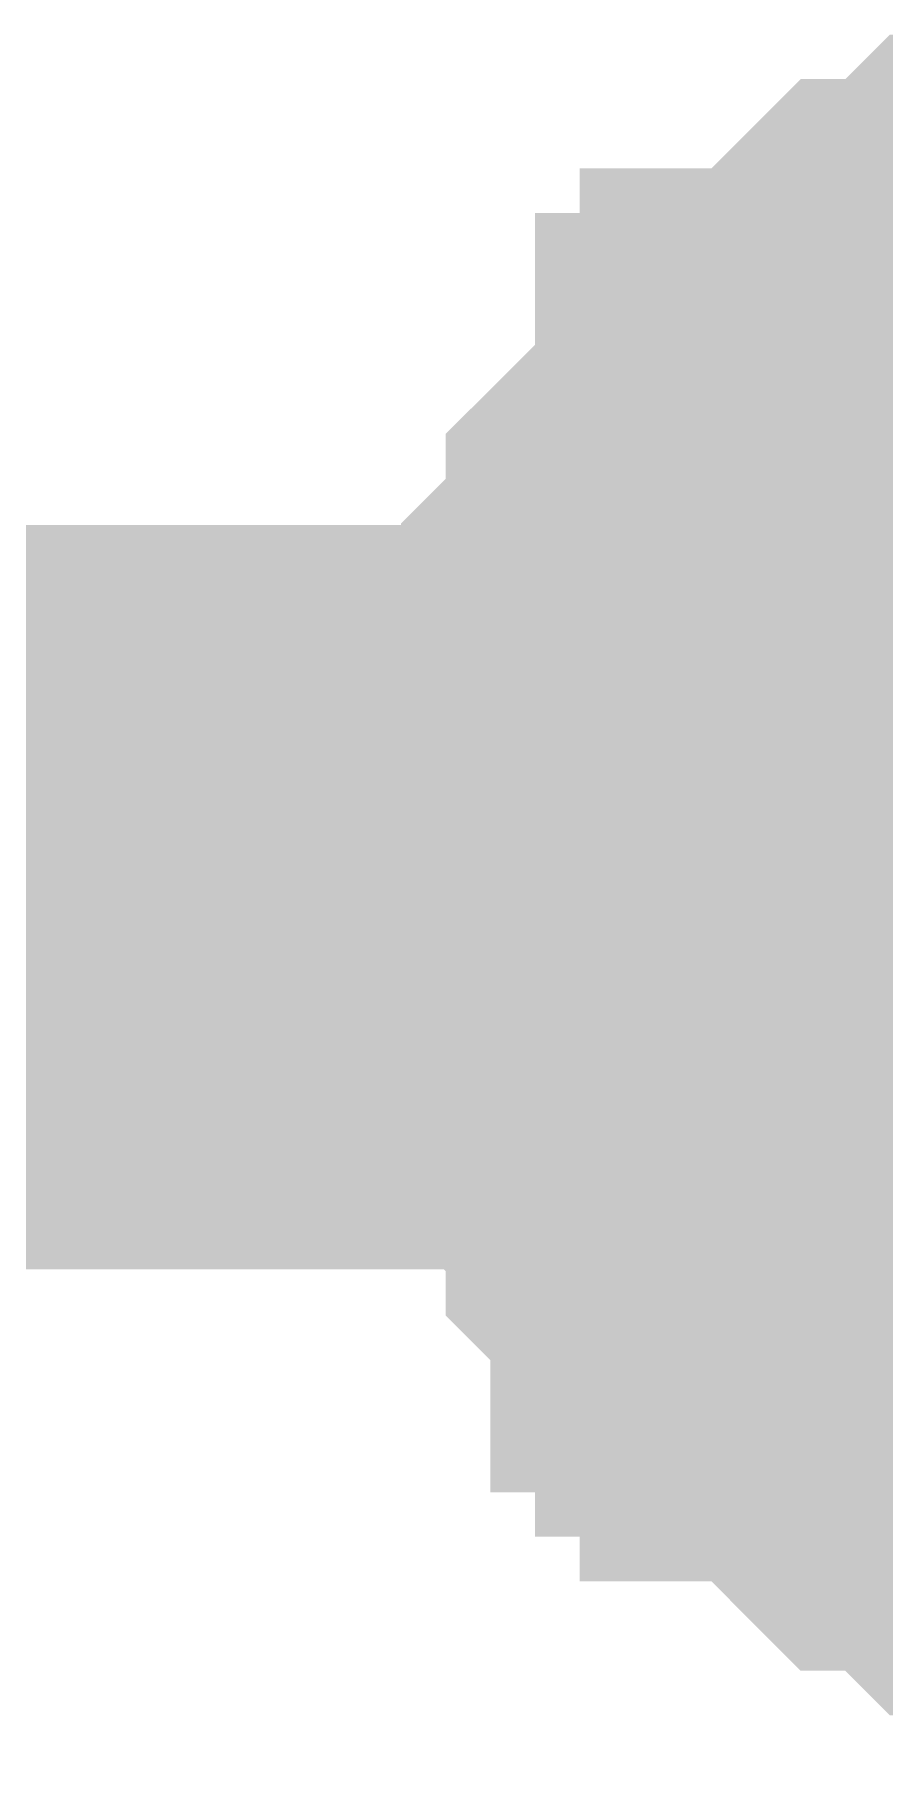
# Model space of a CAD drawing. Header units: inches. Extents: x 0 to 841, y 0 to 594.
# Drawn here: x 788.783 to 789.639, y 421.588 to 423.325 of the extents above; entities that cross this region are included whole.
import ezdxf

# ---------------------------------------------------------------- set-up
doc = ezdxf.new("R2010")
doc.units = ezdxf.units.IN
doc.layers.add('Sheet', color=255, linetype='Continuous')

msp = doc.modelspace()

# ---------------------------------------------------------------- linework, layer by layer
at = {"layer": 'Sheet'}
for points in [[(789.2572, 422.4569, 0.2997, 0.2997, 0), (789.2572, 422.5018, 0.2997, 0.2997, 0), (789.2572, 422.5467, 0.2997, 0.2997, 0), (789.2572, 422.5917, 0.2997, 0.2997, 0), (789.2572, 422.6366, 0.2997, 0.2997, 0), (789.2572, 422.6366, 0.2997, 0.2997, 0), (789.3021, 422.6815, 0.2997, 0.2997, 0), (789.3021, 422.7264, 0.2997, 0.2997, 0), (789.3021, 422.7713, 0.2997, 0.2997, 0), (789.347, 422.8162, 0.2997, 0.2997, 0), (789.347, 422.8162, 0.2997, 0.2997, 0), (789.347, 422.8612, 0.2997, 0.2997, 0), (789.392, 422.9061, 0.2997, 0.2997, 0), (789.392, 422.9061, 0.2997, 0.2997, 0), (789.4369, 422.951, 0.2997, 0.2997, 0), (789.4369, 422.9959, 0.2997, 0.2997, 0), (789.4818, 422.9959, 0.2997, 0.2997, 0), (789.4818, 423.0408, 0.2997, 0.2997, 0), (789.5267, 423.0408, 0.2997, 0.2997, 0), (789.5716, 423.0858, 0.2997, 0.2997, 0), (789.5716, 423.0858, 0.2997, 0.2997, 0), (789.6165, 423.1307, 0.2997, 0.2997, 0), (789.6615, 423.1307, 0.2997, 0.2997, 0), (789.6615, 423.1307, 0.2997, 0.2997, 0), (789.7064, 423.1756, 0.2997, 0.2997, 0), (789.7513, 423.1756, 0.2997, 0.2997, 0), (789.7962, 423.1756, 0.2997, 0.2997, 0)], [(789.2572, 422.4569, 0.2997, 0.2997, 0), (789.2572, 422.5018, 0.2997, 0.2997, 0), (789.2572, 422.5467, 0.2997, 0.2997, 0), (789.2572, 422.5917, 0.2997, 0.2997, 0), (789.2572, 422.6366, 0.2997, 0.2997, 0), (789.2572, 422.6366, 0.2997, 0.2997, 0), (789.3021, 422.6815, 0.2997, 0.2997, 0), (789.3021, 422.7264, 0.2997, 0.2997, 0), (789.3021, 422.7713, 0.2997, 0.2997, 0), (789.347, 422.8162, 0.2997, 0.2997, 0), (789.347, 422.8162, 0.2997, 0.2997, 0), (789.347, 422.8612, 0.2997, 0.2997, 0), (789.392, 422.9061, 0.2997, 0.2997, 0), (789.392, 422.9061, 0.2997, 0.2997, 0), (789.4369, 422.951, 0.2997, 0.2997, 0), (789.4369, 422.9959, 0.2997, 0.2997, 0), (789.4818, 422.9959, 0.2997, 0.2997, 0), (789.4818, 423.0408, 0.2997, 0.2997, 0), (789.5267, 423.0408, 0.2997, 0.2997, 0), (789.5716, 423.0858, 0.2997, 0.2997, 0), (789.5716, 423.0858, 0.2997, 0.2997, 0), (789.6165, 423.1307, 0.2997, 0.2997, 0), (789.6615, 423.1307, 0.2997, 0.2997, 0), (789.6615, 423.1307, 0.2997, 0.2997, 0), (789.7064, 423.1756, 0.2997, 0.2997, 0), (789.7513, 423.1756, 0.2997, 0.2997, 0), (789.7962, 423.1756, 0.2997, 0.2997, 0)], [(789.2572, 422.4569, 0.2997, 0.2997, 0), (789.2572, 422.5018, 0.2997, 0.2997, 0), (789.2572, 422.5467, 0.2997, 0.2997, 0), (789.2572, 422.5917, 0.2997, 0.2997, 0), (789.2572, 422.6366, 0.2997, 0.2997, 0), (789.2572, 422.6366, 0.2997, 0.2997, 0), (789.3021, 422.6815, 0.2997, 0.2997, 0), (789.3021, 422.7264, 0.2997, 0.2997, 0), (789.3021, 422.7713, 0.2997, 0.2997, 0), (789.347, 422.8162, 0.2997, 0.2997, 0), (789.347, 422.8162, 0.2997, 0.2997, 0), (789.347, 422.8612, 0.2997, 0.2997, 0), (789.392, 422.9061, 0.2997, 0.2997, 0), (789.392, 422.9061, 0.2997, 0.2997, 0), (789.4369, 422.951, 0.2997, 0.2997, 0), (789.4369, 422.9959, 0.2997, 0.2997, 0), (789.4818, 422.9959, 0.2997, 0.2997, 0), (789.4818, 423.0408, 0.2997, 0.2997, 0), (789.5267, 423.0408, 0.2997, 0.2997, 0), (789.5716, 423.0858, 0.2997, 0.2997, 0), (789.5716, 423.0858, 0.2997, 0.2997, 0), (789.6165, 423.1307, 0.2997, 0.2997, 0), (789.6615, 423.1307, 0.2997, 0.2997, 0), (789.6615, 423.1307, 0.2997, 0.2997, 0), (789.7064, 423.1756, 0.2997, 0.2997, 0), (789.7513, 423.1756, 0.2997, 0.2997, 0), (789.7962, 423.1756, 0.2997, 0.2997, 0)], [(789.2572, 422.4569, 0.2997, 0.2997, 0), (789.2572, 422.5018, 0.2997, 0.2997, 0), (789.2572, 422.5467, 0.2997, 0.2997, 0), (789.2572, 422.5917, 0.2997, 0.2997, 0), (789.2572, 422.6366, 0.2997, 0.2997, 0), (789.2572, 422.6366, 0.2997, 0.2997, 0), (789.3021, 422.6815, 0.2997, 0.2997, 0), (789.3021, 422.7264, 0.2997, 0.2997, 0), (789.3021, 422.7713, 0.2997, 0.2997, 0), (789.347, 422.8162, 0.2997, 0.2997, 0), (789.347, 422.8162, 0.2997, 0.2997, 0), (789.347, 422.8612, 0.2997, 0.2997, 0), (789.392, 422.9061, 0.2997, 0.2997, 0), (789.392, 422.9061, 0.2997, 0.2997, 0), (789.4369, 422.951, 0.2997, 0.2997, 0), (789.4369, 422.9959, 0.2997, 0.2997, 0), (789.4818, 422.9959, 0.2997, 0.2997, 0), (789.4818, 423.0408, 0.2997, 0.2997, 0), (789.5267, 423.0408, 0.2997, 0.2997, 0), (789.5716, 423.0858, 0.2997, 0.2997, 0), (789.5716, 423.0858, 0.2997, 0.2997, 0), (789.6165, 423.1307, 0.2997, 0.2997, 0), (789.6615, 423.1307, 0.2997, 0.2997, 0), (789.6615, 423.1307, 0.2997, 0.2997, 0), (789.7064, 423.1756, 0.2997, 0.2997, 0), (789.7513, 423.1756, 0.2997, 0.2997, 0), (789.7962, 423.1756, 0.2997, 0.2997, 0)], [(789.2572, 422.4569, 0.2997, 0.2997, 0), (789.2572, 422.5018, 0.2997, 0.2997, 0), (789.2572, 422.5467, 0.2997, 0.2997, 0), (789.2572, 422.5917, 0.2997, 0.2997, 0), (789.2572, 422.6366, 0.2997, 0.2997, 0), (789.2572, 422.6366, 0.2997, 0.2997, 0), (789.3021, 422.6815, 0.2997, 0.2997, 0), (789.3021, 422.7264, 0.2997, 0.2997, 0), (789.3021, 422.7713, 0.2997, 0.2997, 0), (789.347, 422.8162, 0.2997, 0.2997, 0), (789.347, 422.8162, 0.2997, 0.2997, 0), (789.347, 422.8612, 0.2997, 0.2997, 0), (789.392, 422.9061, 0.2997, 0.2997, 0), (789.392, 422.9061, 0.2997, 0.2997, 0), (789.4369, 422.951, 0.2997, 0.2997, 0), (789.4369, 422.9959, 0.2997, 0.2997, 0), (789.4818, 422.9959, 0.2997, 0.2997, 0), (789.4818, 423.0408, 0.2997, 0.2997, 0), (789.5267, 423.0408, 0.2997, 0.2997, 0), (789.5716, 423.0858, 0.2997, 0.2997, 0), (789.5716, 423.0858, 0.2997, 0.2997, 0), (789.6165, 423.1307, 0.2997, 0.2997, 0), (789.6615, 423.1307, 0.2997, 0.2997, 0), (789.6615, 423.1307, 0.2997, 0.2997, 0), (789.7064, 423.1756, 0.2997, 0.2997, 0), (789.7513, 423.1756, 0.2997, 0.2997, 0), (789.7962, 423.1756, 0.2997, 0.2997, 0)], [(789.2572, 422.4569, 0.2997, 0.2997, 0), (789.2572, 422.5018, 0.2997, 0.2997, 0), (789.2572, 422.5467, 0.2997, 0.2997, 0), (789.2572, 422.5917, 0.2997, 0.2997, 0), (789.2572, 422.6366, 0.2997, 0.2997, 0), (789.2572, 422.6366, 0.2997, 0.2997, 0), (789.3021, 422.6815, 0.2997, 0.2997, 0), (789.3021, 422.7264, 0.2997, 0.2997, 0), (789.3021, 422.7713, 0.2997, 0.2997, 0), (789.347, 422.8162, 0.2997, 0.2997, 0), (789.347, 422.8162, 0.2997, 0.2997, 0), (789.347, 422.8612, 0.2997, 0.2997, 0), (789.392, 422.9061, 0.2997, 0.2997, 0), (789.392, 422.9061, 0.2997, 0.2997, 0), (789.4369, 422.951, 0.2997, 0.2997, 0), (789.4369, 422.9959, 0.2997, 0.2997, 0), (789.4818, 422.9959, 0.2997, 0.2997, 0), (789.4818, 423.0408, 0.2997, 0.2997, 0), (789.5267, 423.0408, 0.2997, 0.2997, 0), (789.5716, 423.0858, 0.2997, 0.2997, 0), (789.5716, 423.0858, 0.2997, 0.2997, 0), (789.6165, 423.1307, 0.2997, 0.2997, 0), (789.6615, 423.1307, 0.2997, 0.2997, 0), (789.6615, 423.1307, 0.2997, 0.2997, 0), (789.7064, 423.1756, 0.2997, 0.2997, 0), (789.7513, 423.1756, 0.2997, 0.2997, 0), (789.7962, 423.1756, 0.2997, 0.2997, 0)], [(789.2572, 422.4569, 0.0991, 0.0991, 0), (789.2572, 422.5018, 0.0991, 0.0991, 0), (789.2572, 422.5467, 0.0991, 0.0991, 0), (789.2572, 422.5917, 0.0991, 0.0991, 0), (789.2572, 422.6366, 0.0991, 0.0991, 0), (789.2572, 422.6366, 0.0991, 0.0991, 0), (789.3021, 422.6815, 0.0991, 0.0991, 0), (789.3021, 422.7264, 0.0991, 0.0991, 0), (789.3021, 422.7713, 0.0991, 0.0991, 0), (789.347, 422.8162, 0.0991, 0.0991, 0), (789.347, 422.8162, 0.0991, 0.0991, 0), (789.347, 422.8612, 0.0991, 0.0991, 0), (789.392, 422.9061, 0.0991, 0.0991, 0), (789.392, 422.9061, 0.0991, 0.0991, 0), (789.4369, 422.951, 0.0991, 0.0991, 0), (789.4369, 422.9959, 0.0991, 0.0991, 0), (789.4818, 422.9959, 0.0991, 0.0991, 0), (789.4818, 423.0408, 0.0991, 0.0991, 0), (789.5267, 423.0408, 0.0991, 0.0991, 0), (789.5716, 423.0858, 0.0991, 0.0991, 0), (789.5716, 423.0858, 0.0991, 0.0991, 0), (789.6165, 423.1307, 0.0991, 0.0991, 0), (789.6615, 423.1307, 0.0991, 0.0991, 0), (789.6615, 423.1307, 0.0991, 0.0991, 0), (789.7064, 423.1756, 0.0991, 0.0991, 0)], [(789.2572, 422.4569, 0.0991, 0.0991, 0), (789.2572, 422.5018, 0.0991, 0.0991, 0), (789.2572, 422.5467, 0.0991, 0.0991, 0), (789.2572, 422.5917, 0.0991, 0.0991, 0), (789.2572, 422.6366, 0.0991, 0.0991, 0), (789.2572, 422.6366, 0.0991, 0.0991, 0), (789.3021, 422.6815, 0.0991, 0.0991, 0), (789.3021, 422.7264, 0.0991, 0.0991, 0), (789.3021, 422.7713, 0.0991, 0.0991, 0), (789.347, 422.8162, 0.0991, 0.0991, 0), (789.347, 422.8162, 0.0991, 0.0991, 0), (789.347, 422.8612, 0.0991, 0.0991, 0), (789.392, 422.9061, 0.0991, 0.0991, 0), (789.392, 422.9061, 0.0991, 0.0991, 0), (789.4369, 422.951, 0.0991, 0.0991, 0), (789.4369, 422.9959, 0.0991, 0.0991, 0), (789.4818, 422.9959, 0.0991, 0.0991, 0), (789.4818, 423.0408, 0.0991, 0.0991, 0), (789.5267, 423.0408, 0.0991, 0.0991, 0), (789.5716, 423.0858, 0.0991, 0.0991, 0), (789.5716, 423.0858, 0.0991, 0.0991, 0), (789.6165, 423.1307, 0.0991, 0.0991, 0), (789.6615, 423.1307, 0.0991, 0.0991, 0), (789.6615, 423.1307, 0.0991, 0.0991, 0), (789.7064, 423.1756, 0.0991, 0.0991, 0)], [(789.2572, 422.4569, 0.0991, 0.0991, 0), (789.2572, 422.5018, 0.0991, 0.0991, 0), (789.2572, 422.5467, 0.0991, 0.0991, 0), (789.2572, 422.5917, 0.0991, 0.0991, 0), (789.2572, 422.6366, 0.0991, 0.0991, 0), (789.2572, 422.6366, 0.0991, 0.0991, 0), (789.3021, 422.6815, 0.0991, 0.0991, 0), (789.3021, 422.7264, 0.0991, 0.0991, 0), (789.3021, 422.7713, 0.0991, 0.0991, 0), (789.347, 422.8162, 0.0991, 0.0991, 0), (789.347, 422.8162, 0.0991, 0.0991, 0), (789.347, 422.8612, 0.0991, 0.0991, 0), (789.392, 422.9061, 0.0991, 0.0991, 0), (789.392, 422.9061, 0.0991, 0.0991, 0), (789.4369, 422.951, 0.0991, 0.0991, 0), (789.4369, 422.9959, 0.0991, 0.0991, 0), (789.4818, 422.9959, 0.0991, 0.0991, 0), (789.4818, 423.0408, 0.0991, 0.0991, 0), (789.5267, 423.0408, 0.0991, 0.0991, 0), (789.5716, 423.0858, 0.0991, 0.0991, 0), (789.5716, 423.0858, 0.0991, 0.0991, 0), (789.6165, 423.1307, 0.0991, 0.0991, 0), (789.6615, 423.1307, 0.0991, 0.0991, 0), (789.6615, 423.1307, 0.0991, 0.0991, 0), (789.7064, 423.1756, 0.0991, 0.0991, 0)], [(789.2572, 422.4569, 0.0991, 0.0991, 0), (789.2572, 422.5018, 0.0991, 0.0991, 0), (789.2572, 422.5467, 0.0991, 0.0991, 0), (789.2572, 422.5917, 0.0991, 0.0991, 0), (789.2572, 422.6366, 0.0991, 0.0991, 0), (789.2572, 422.6366, 0.0991, 0.0991, 0), (789.3021, 422.6815, 0.0991, 0.0991, 0), (789.3021, 422.7264, 0.0991, 0.0991, 0), (789.3021, 422.7713, 0.0991, 0.0991, 0), (789.347, 422.8162, 0.0991, 0.0991, 0), (789.347, 422.8162, 0.0991, 0.0991, 0), (789.347, 422.8612, 0.0991, 0.0991, 0), (789.392, 422.9061, 0.0991, 0.0991, 0), (789.392, 422.9061, 0.0991, 0.0991, 0), (789.4369, 422.951, 0.0991, 0.0991, 0), (789.4369, 422.9959, 0.0991, 0.0991, 0), (789.4818, 422.9959, 0.0991, 0.0991, 0), (789.4818, 423.0408, 0.0991, 0.0991, 0), (789.5267, 423.0408, 0.0991, 0.0991, 0), (789.5716, 423.0858, 0.0991, 0.0991, 0), (789.5716, 423.0858, 0.0991, 0.0991, 0), (789.6165, 423.1307, 0.0991, 0.0991, 0), (789.6615, 423.1307, 0.0991, 0.0991, 0), (789.6615, 423.1307, 0.0991, 0.0991, 0), (789.7064, 423.1756, 0.0991, 0.0991, 0)], [(789.2572, 422.4569, 0.0991, 0.0991, 0), (789.2572, 422.5018, 0.0991, 0.0991, 0), (789.2572, 422.5467, 0.0991, 0.0991, 0), (789.2572, 422.5917, 0.0991, 0.0991, 0), (789.2572, 422.6366, 0.0991, 0.0991, 0), (789.2572, 422.6366, 0.0991, 0.0991, 0), (789.3021, 422.6815, 0.0991, 0.0991, 0), (789.3021, 422.7264, 0.0991, 0.0991, 0), (789.3021, 422.7713, 0.0991, 0.0991, 0), (789.347, 422.8162, 0.0991, 0.0991, 0), (789.347, 422.8162, 0.0991, 0.0991, 0), (789.347, 422.8612, 0.0991, 0.0991, 0), (789.392, 422.9061, 0.0991, 0.0991, 0), (789.392, 422.9061, 0.0991, 0.0991, 0), (789.4369, 422.951, 0.0991, 0.0991, 0), (789.4369, 422.9959, 0.0991, 0.0991, 0), (789.4818, 422.9959, 0.0991, 0.0991, 0), (789.4818, 423.0408, 0.0991, 0.0991, 0), (789.5267, 423.0408, 0.0991, 0.0991, 0), (789.5716, 423.0858, 0.0991, 0.0991, 0), (789.5716, 423.0858, 0.0991, 0.0991, 0), (789.6165, 423.1307, 0.0991, 0.0991, 0), (789.6615, 423.1307, 0.0991, 0.0991, 0), (789.6615, 423.1307, 0.0991, 0.0991, 0), (789.7064, 423.1756, 0.0991, 0.0991, 0)], [(789.2572, 422.4569, 0.0991, 0.0991, 0), (789.2572, 422.5018, 0.0991, 0.0991, 0), (789.2572, 422.5467, 0.0991, 0.0991, 0), (789.2572, 422.5917, 0.0991, 0.0991, 0), (789.2572, 422.6366, 0.0991, 0.0991, 0), (789.2572, 422.6366, 0.0991, 0.0991, 0), (789.3021, 422.6815, 0.0991, 0.0991, 0), (789.3021, 422.7264, 0.0991, 0.0991, 0), (789.3021, 422.7713, 0.0991, 0.0991, 0), (789.347, 422.8162, 0.0991, 0.0991, 0), (789.347, 422.8162, 0.0991, 0.0991, 0), (789.347, 422.8612, 0.0991, 0.0991, 0), (789.392, 422.9061, 0.0991, 0.0991, 0), (789.392, 422.9061, 0.0991, 0.0991, 0), (789.4369, 422.951, 0.0991, 0.0991, 0), (789.4369, 422.9959, 0.0991, 0.0991, 0), (789.4818, 422.9959, 0.0991, 0.0991, 0), (789.4818, 423.0408, 0.0991, 0.0991, 0), (789.5267, 423.0408, 0.0991, 0.0991, 0), (789.5716, 423.0858, 0.0991, 0.0991, 0), (789.5716, 423.0858, 0.0991, 0.0991, 0), (789.6165, 423.1307, 0.0991, 0.0991, 0), (789.6615, 423.1307, 0.0991, 0.0991, 0), (789.6615, 423.1307, 0.0991, 0.0991, 0), (789.7064, 423.1756, 0.0991, 0.0991, 0)], [(789.4818, 422.4569, 0.2997, 0.2997, 0), (789.4818, 422.5018, 0.2997, 0.2997, 0), (789.4818, 422.5018, 0.2997, 0.2997, 0), (789.4818, 422.5467, 0.2997, 0.2997, 0), (789.4818, 422.5917, 0.2997, 0.2997, 0), (789.4818, 422.5917, 0.2997, 0.2997, 0), (789.5267, 422.6366, 0.2997, 0.2997, 0), (789.5267, 422.6366, 0.2997, 0.2997, 0), (789.5267, 422.6815, 0.2997, 0.2997, 0), (789.5267, 422.6815, 0.2997, 0.2997, 0), (789.5267, 422.7264, 0.2997, 0.2997, 0), (789.5716, 422.7264, 0.2997, 0.2997, 0), (789.5716, 422.7713, 0.2997, 0.2997, 0), (789.5716, 422.7713, 0.2997, 0.2997, 0), (789.6165, 422.8162, 0.2997, 0.2997, 0), (789.6165, 422.8162, 0.2997, 0.2997, 0), (789.6165, 422.8612, 0.2997, 0.2997, 0), (789.6615, 422.8612, 0.2997, 0.2997, 0), (789.6615, 422.8612, 0.2997, 0.2997, 0), (789.7064, 422.9061, 0.2997, 0.2997, 0), (789.7064, 422.9061, 0.2997, 0.2997, 0), (789.7513, 422.9061, 0.2997, 0.2997, 0), (789.7513, 422.951, 0.2997, 0.2997, 0), (789.7962, 422.951, 0.2997, 0.2997, 0)], [(789.4818, 422.4569, 0.2997, 0.2997, 0), (789.4818, 422.5018, 0.2997, 0.2997, 0), (789.4818, 422.5018, 0.2997, 0.2997, 0), (789.4818, 422.5467, 0.2997, 0.2997, 0), (789.4818, 422.5917, 0.2997, 0.2997, 0), (789.4818, 422.5917, 0.2997, 0.2997, 0), (789.5267, 422.6366, 0.2997, 0.2997, 0), (789.5267, 422.6366, 0.2997, 0.2997, 0), (789.5267, 422.6815, 0.2997, 0.2997, 0), (789.5267, 422.6815, 0.2997, 0.2997, 0), (789.5267, 422.7264, 0.2997, 0.2997, 0), (789.5716, 422.7264, 0.2997, 0.2997, 0), (789.5716, 422.7713, 0.2997, 0.2997, 0), (789.5716, 422.7713, 0.2997, 0.2997, 0), (789.6165, 422.8162, 0.2997, 0.2997, 0), (789.6165, 422.8162, 0.2997, 0.2997, 0), (789.6165, 422.8612, 0.2997, 0.2997, 0), (789.6615, 422.8612, 0.2997, 0.2997, 0), (789.6615, 422.8612, 0.2997, 0.2997, 0), (789.7064, 422.9061, 0.2997, 0.2997, 0), (789.7064, 422.9061, 0.2997, 0.2997, 0), (789.7513, 422.9061, 0.2997, 0.2997, 0), (789.7513, 422.951, 0.2997, 0.2997, 0), (789.7962, 422.951, 0.2997, 0.2997, 0)], [(789.4818, 422.4569, 0.2997, 0.2997, 0), (789.4818, 422.5018, 0.2997, 0.2997, 0), (789.4818, 422.5018, 0.2997, 0.2997, 0), (789.4818, 422.5467, 0.2997, 0.2997, 0), (789.4818, 422.5917, 0.2997, 0.2997, 0), (789.4818, 422.5917, 0.2997, 0.2997, 0), (789.5267, 422.6366, 0.2997, 0.2997, 0), (789.5267, 422.6366, 0.2997, 0.2997, 0), (789.5267, 422.6815, 0.2997, 0.2997, 0), (789.5267, 422.6815, 0.2997, 0.2997, 0), (789.5267, 422.7264, 0.2997, 0.2997, 0), (789.5716, 422.7264, 0.2997, 0.2997, 0), (789.5716, 422.7713, 0.2997, 0.2997, 0), (789.5716, 422.7713, 0.2997, 0.2997, 0), (789.6165, 422.8162, 0.2997, 0.2997, 0), (789.6165, 422.8162, 0.2997, 0.2997, 0), (789.6165, 422.8612, 0.2997, 0.2997, 0), (789.6615, 422.8612, 0.2997, 0.2997, 0), (789.6615, 422.8612, 0.2997, 0.2997, 0), (789.7064, 422.9061, 0.2997, 0.2997, 0), (789.7064, 422.9061, 0.2997, 0.2997, 0), (789.7513, 422.9061, 0.2997, 0.2997, 0), (789.7513, 422.951, 0.2997, 0.2997, 0), (789.7962, 422.951, 0.2997, 0.2997, 0)], [(789.4818, 422.4569, 0.2997, 0.2997, 0), (789.4818, 422.5018, 0.2997, 0.2997, 0), (789.4818, 422.5018, 0.2997, 0.2997, 0), (789.4818, 422.5467, 0.2997, 0.2997, 0), (789.4818, 422.5917, 0.2997, 0.2997, 0), (789.4818, 422.5917, 0.2997, 0.2997, 0), (789.5267, 422.6366, 0.2997, 0.2997, 0), (789.5267, 422.6366, 0.2997, 0.2997, 0), (789.5267, 422.6815, 0.2997, 0.2997, 0), (789.5267, 422.6815, 0.2997, 0.2997, 0), (789.5267, 422.7264, 0.2997, 0.2997, 0), (789.5716, 422.7264, 0.2997, 0.2997, 0), (789.5716, 422.7713, 0.2997, 0.2997, 0), (789.5716, 422.7713, 0.2997, 0.2997, 0), (789.6165, 422.8162, 0.2997, 0.2997, 0), (789.6165, 422.8162, 0.2997, 0.2997, 0), (789.6165, 422.8612, 0.2997, 0.2997, 0), (789.6615, 422.8612, 0.2997, 0.2997, 0), (789.6615, 422.8612, 0.2997, 0.2997, 0), (789.7064, 422.9061, 0.2997, 0.2997, 0), (789.7064, 422.9061, 0.2997, 0.2997, 0), (789.7513, 422.9061, 0.2997, 0.2997, 0), (789.7513, 422.951, 0.2997, 0.2997, 0), (789.7962, 422.951, 0.2997, 0.2997, 0)], [(789.4818, 422.4569, 0.0991, 0.0991, 0), (789.4818, 422.5018, 0.0991, 0.0991, 0), (789.4818, 422.5018, 0.0991, 0.0991, 0), (789.4818, 422.5467, 0.0991, 0.0991, 0), (789.4818, 422.5917, 0.0991, 0.0991, 0), (789.4818, 422.5917, 0.0991, 0.0991, 0), (789.5267, 422.6366, 0.0991, 0.0991, 0), (789.5267, 422.6366, 0.0991, 0.0991, 0), (789.5267, 422.6815, 0.0991, 0.0991, 0), (789.5267, 422.6815, 0.0991, 0.0991, 0), (789.5267, 422.7264, 0.0991, 0.0991, 0), (789.5716, 422.7264, 0.0991, 0.0991, 0), (789.5716, 422.7713, 0.0991, 0.0991, 0), (789.5716, 422.7713, 0.0991, 0.0991, 0), (789.6165, 422.8162, 0.0991, 0.0991, 0), (789.6165, 422.8162, 0.0991, 0.0991, 0), (789.6165, 422.8612, 0.0991, 0.0991, 0), (789.6615, 422.8612, 0.0991, 0.0991, 0), (789.6615, 422.8612, 0.0991, 0.0991, 0), (789.7064, 422.9061, 0.0991, 0.0991, 0)], [(789.4818, 422.4569, 0.0991, 0.0991, 0), (789.4818, 422.5018, 0.0991, 0.0991, 0), (789.4818, 422.5018, 0.0991, 0.0991, 0), (789.4818, 422.5467, 0.0991, 0.0991, 0), (789.4818, 422.5917, 0.0991, 0.0991, 0), (789.4818, 422.5917, 0.0991, 0.0991, 0), (789.5267, 422.6366, 0.0991, 0.0991, 0), (789.5267, 422.6366, 0.0991, 0.0991, 0), (789.5267, 422.6815, 0.0991, 0.0991, 0), (789.5267, 422.6815, 0.0991, 0.0991, 0), (789.5267, 422.7264, 0.0991, 0.0991, 0), (789.5716, 422.7264, 0.0991, 0.0991, 0), (789.5716, 422.7713, 0.0991, 0.0991, 0), (789.5716, 422.7713, 0.0991, 0.0991, 0), (789.6165, 422.8162, 0.0991, 0.0991, 0), (789.6165, 422.8162, 0.0991, 0.0991, 0), (789.6165, 422.8612, 0.0991, 0.0991, 0), (789.6615, 422.8612, 0.0991, 0.0991, 0), (789.6615, 422.8612, 0.0991, 0.0991, 0), (789.7064, 422.9061, 0.0991, 0.0991, 0)], [(789.4818, 422.4569, 0.0991, 0.0991, 0), (789.4818, 422.5018, 0.0991, 0.0991, 0), (789.4818, 422.5018, 0.0991, 0.0991, 0), (789.4818, 422.5467, 0.0991, 0.0991, 0), (789.4818, 422.5917, 0.0991, 0.0991, 0), (789.4818, 422.5917, 0.0991, 0.0991, 0), (789.5267, 422.6366, 0.0991, 0.0991, 0), (789.5267, 422.6366, 0.0991, 0.0991, 0), (789.5267, 422.6815, 0.0991, 0.0991, 0), (789.5267, 422.6815, 0.0991, 0.0991, 0), (789.5267, 422.7264, 0.0991, 0.0991, 0), (789.5716, 422.7264, 0.0991, 0.0991, 0), (789.5716, 422.7713, 0.0991, 0.0991, 0), (789.5716, 422.7713, 0.0991, 0.0991, 0), (789.6165, 422.8162, 0.0991, 0.0991, 0), (789.6165, 422.8162, 0.0991, 0.0991, 0), (789.6165, 422.8612, 0.0991, 0.0991, 0), (789.6615, 422.8612, 0.0991, 0.0991, 0), (789.6615, 422.8612, 0.0991, 0.0991, 0), (789.7064, 422.9061, 0.0991, 0.0991, 0)], [(789.4818, 422.4569, 0.0991, 0.0991, 0), (789.4818, 422.5018, 0.0991, 0.0991, 0), (789.4818, 422.5018, 0.0991, 0.0991, 0), (789.4818, 422.5467, 0.0991, 0.0991, 0), (789.4818, 422.5917, 0.0991, 0.0991, 0), (789.4818, 422.5917, 0.0991, 0.0991, 0), (789.5267, 422.6366, 0.0991, 0.0991, 0), (789.5267, 422.6366, 0.0991, 0.0991, 0), (789.5267, 422.6815, 0.0991, 0.0991, 0), (789.5267, 422.6815, 0.0991, 0.0991, 0), (789.5267, 422.7264, 0.0991, 0.0991, 0), (789.5716, 422.7264, 0.0991, 0.0991, 0), (789.5716, 422.7713, 0.0991, 0.0991, 0), (789.5716, 422.7713, 0.0991, 0.0991, 0), (789.6165, 422.8162, 0.0991, 0.0991, 0), (789.6165, 422.8162, 0.0991, 0.0991, 0), (789.6165, 422.8612, 0.0991, 0.0991, 0), (789.6615, 422.8612, 0.0991, 0.0991, 0), (789.6615, 422.8612, 0.0991, 0.0991, 0), (789.7064, 422.9061, 0.0991, 0.0991, 0)], [(752.5162, 415.0005, 0.7493, 0.7493, 0), (769.9884, 415.0005, 0.7493, 0.7493, 0), (769.9884, 422.4569, 0.7493, 0.7493, 0), (790.0208, 422.4569, 0.7493, 0.7493, 0)], [(789.7962, 421.7831, 0.2997, 0.2997, 0), (789.7513, 421.7831, 0.2997, 0.2997, 0), (789.7064, 421.7831, 0.2997, 0.2997, 0), (789.6615, 421.828, 0.2997, 0.2997, 0), (789.6615, 421.828, 0.2997, 0.2997, 0), (789.6165, 421.828, 0.2997, 0.2997, 0), (789.5716, 421.873, 0.2997, 0.2997, 0), (789.5716, 421.873, 0.2997, 0.2997, 0), (789.5267, 421.9179, 0.2997, 0.2997, 0), (789.4818, 421.9179, 0.2997, 0.2997, 0), (789.4818, 421.9628, 0.2997, 0.2997, 0), (789.4369, 421.9628, 0.2997, 0.2997, 0), (789.4369, 422.0077, 0.2997, 0.2997, 0), (789.392, 422.0077, 0.2997, 0.2997, 0), (789.392, 422.0526, 0.2997, 0.2997, 0), (789.347, 422.0976, 0.2997, 0.2997, 0), (789.347, 422.0976, 0.2997, 0.2997, 0), (789.347, 422.1425, 0.2997, 0.2997, 0), (789.3021, 422.1874, 0.2997, 0.2997, 0), (789.3021, 422.1874, 0.2997, 0.2997, 0), (789.3021, 422.2323, 0.2997, 0.2997, 0), (789.2572, 422.2772, 0.2997, 0.2997, 0), (789.2572, 422.3221, 0.2997, 0.2997, 0), (789.2572, 422.3671, 0.2997, 0.2997, 0), (789.2572, 422.3671, 0.2997, 0.2997, 0), (789.2572, 422.412, 0.2997, 0.2997, 0), (789.2572, 422.4569, 0.2997, 0.2997, 0)], [(789.2572, 422.4569, 0.2997, 0.2997, 0), (789.2572, 422.4569, 0.2997, 0.2997, 0)], [(789.7962, 421.7831, 0.2997, 0.2997, 0), (789.7513, 421.7831, 0.2997, 0.2997, 0), (789.7064, 421.7831, 0.2997, 0.2997, 0), (789.6615, 421.828, 0.2997, 0.2997, 0), (789.6615, 421.828, 0.2997, 0.2997, 0), (789.6165, 421.828, 0.2997, 0.2997, 0), (789.5716, 421.873, 0.2997, 0.2997, 0), (789.5716, 421.873, 0.2997, 0.2997, 0), (789.5267, 421.9179, 0.2997, 0.2997, 0), (789.4818, 421.9179, 0.2997, 0.2997, 0), (789.4818, 421.9628, 0.2997, 0.2997, 0), (789.4369, 421.9628, 0.2997, 0.2997, 0), (789.4369, 422.0077, 0.2997, 0.2997, 0), (789.392, 422.0077, 0.2997, 0.2997, 0), (789.392, 422.0526, 0.2997, 0.2997, 0), (789.347, 422.0976, 0.2997, 0.2997, 0), (789.347, 422.0976, 0.2997, 0.2997, 0), (789.347, 422.1425, 0.2997, 0.2997, 0), (789.3021, 422.1874, 0.2997, 0.2997, 0), (789.3021, 422.1874, 0.2997, 0.2997, 0), (789.3021, 422.2323, 0.2997, 0.2997, 0), (789.2572, 422.2772, 0.2997, 0.2997, 0), (789.2572, 422.3221, 0.2997, 0.2997, 0), (789.2572, 422.3671, 0.2997, 0.2997, 0), (789.2572, 422.3671, 0.2997, 0.2997, 0), (789.2572, 422.412, 0.2997, 0.2997, 0), (789.2572, 422.4569, 0.2997, 0.2997, 0)], [(789.2572, 422.4569, 0.2997, 0.2997, 0), (789.2572, 422.4569, 0.2997, 0.2997, 0)], [(789.7962, 421.7831, 0.2997, 0.2997, 0), (789.7513, 421.7831, 0.2997, 0.2997, 0), (789.7064, 421.7831, 0.2997, 0.2997, 0), (789.6615, 421.828, 0.2997, 0.2997, 0), (789.6615, 421.828, 0.2997, 0.2997, 0), (789.6165, 421.828, 0.2997, 0.2997, 0), (789.5716, 421.873, 0.2997, 0.2997, 0), (789.5716, 421.873, 0.2997, 0.2997, 0), (789.5267, 421.9179, 0.2997, 0.2997, 0), (789.4818, 421.9179, 0.2997, 0.2997, 0), (789.4818, 421.9628, 0.2997, 0.2997, 0), (789.4369, 421.9628, 0.2997, 0.2997, 0), (789.4369, 422.0077, 0.2997, 0.2997, 0), (789.392, 422.0077, 0.2997, 0.2997, 0), (789.392, 422.0526, 0.2997, 0.2997, 0), (789.347, 422.0976, 0.2997, 0.2997, 0), (789.347, 422.0976, 0.2997, 0.2997, 0), (789.347, 422.1425, 0.2997, 0.2997, 0), (789.3021, 422.1874, 0.2997, 0.2997, 0), (789.3021, 422.1874, 0.2997, 0.2997, 0), (789.3021, 422.2323, 0.2997, 0.2997, 0), (789.2572, 422.2772, 0.2997, 0.2997, 0), (789.2572, 422.3221, 0.2997, 0.2997, 0), (789.2572, 422.3671, 0.2997, 0.2997, 0), (789.2572, 422.3671, 0.2997, 0.2997, 0), (789.2572, 422.412, 0.2997, 0.2997, 0), (789.2572, 422.4569, 0.2997, 0.2997, 0)], [(789.2572, 422.4569, 0.2997, 0.2997, 0), (789.2572, 422.4569, 0.2997, 0.2997, 0)], [(789.7962, 421.7831, 0.2997, 0.2997, 0), (789.7513, 421.7831, 0.2997, 0.2997, 0), (789.7064, 421.7831, 0.2997, 0.2997, 0), (789.6615, 421.828, 0.2997, 0.2997, 0), (789.6615, 421.828, 0.2997, 0.2997, 0), (789.6165, 421.828, 0.2997, 0.2997, 0), (789.5716, 421.873, 0.2997, 0.2997, 0), (789.5716, 421.873, 0.2997, 0.2997, 0), (789.5267, 421.9179, 0.2997, 0.2997, 0), (789.4818, 421.9179, 0.2997, 0.2997, 0), (789.4818, 421.9628, 0.2997, 0.2997, 0), (789.4369, 421.9628, 0.2997, 0.2997, 0), (789.4369, 422.0077, 0.2997, 0.2997, 0), (789.392, 422.0077, 0.2997, 0.2997, 0), (789.392, 422.0526, 0.2997, 0.2997, 0), (789.347, 422.0976, 0.2997, 0.2997, 0), (789.347, 422.0976, 0.2997, 0.2997, 0), (789.347, 422.1425, 0.2997, 0.2997, 0), (789.3021, 422.1874, 0.2997, 0.2997, 0), (789.3021, 422.1874, 0.2997, 0.2997, 0), (789.3021, 422.2323, 0.2997, 0.2997, 0), (789.2572, 422.2772, 0.2997, 0.2997, 0), (789.2572, 422.3221, 0.2997, 0.2997, 0), (789.2572, 422.3671, 0.2997, 0.2997, 0), (789.2572, 422.3671, 0.2997, 0.2997, 0), (789.2572, 422.412, 0.2997, 0.2997, 0), (789.2572, 422.4569, 0.2997, 0.2997, 0)], [(789.2572, 422.4569, 0.2997, 0.2997, 0), (789.2572, 422.4569, 0.2997, 0.2997, 0)], [(789.7962, 421.7831, 0.2997, 0.2997, 0), (789.7513, 421.7831, 0.2997, 0.2997, 0), (789.7064, 421.7831, 0.2997, 0.2997, 0), (789.6615, 421.828, 0.2997, 0.2997, 0), (789.6615, 421.828, 0.2997, 0.2997, 0), (789.6165, 421.828, 0.2997, 0.2997, 0), (789.5716, 421.873, 0.2997, 0.2997, 0), (789.5716, 421.873, 0.2997, 0.2997, 0), (789.5267, 421.9179, 0.2997, 0.2997, 0), (789.4818, 421.9179, 0.2997, 0.2997, 0), (789.4818, 421.9628, 0.2997, 0.2997, 0), (789.4369, 421.9628, 0.2997, 0.2997, 0), (789.4369, 422.0077, 0.2997, 0.2997, 0), (789.392, 422.0077, 0.2997, 0.2997, 0), (789.392, 422.0526, 0.2997, 0.2997, 0), (789.347, 422.0976, 0.2997, 0.2997, 0), (789.347, 422.0976, 0.2997, 0.2997, 0), (789.347, 422.1425, 0.2997, 0.2997, 0), (789.3021, 422.1874, 0.2997, 0.2997, 0), (789.3021, 422.1874, 0.2997, 0.2997, 0), (789.3021, 422.2323, 0.2997, 0.2997, 0), (789.2572, 422.2772, 0.2997, 0.2997, 0), (789.2572, 422.3221, 0.2997, 0.2997, 0), (789.2572, 422.3671, 0.2997, 0.2997, 0), (789.2572, 422.3671, 0.2997, 0.2997, 0), (789.2572, 422.412, 0.2997, 0.2997, 0), (789.2572, 422.4569, 0.2997, 0.2997, 0)], [(789.2572, 422.4569, 0.2997, 0.2997, 0), (789.2572, 422.4569, 0.2997, 0.2997, 0)], [(789.7962, 421.7831, 0.2997, 0.2997, 0), (789.7513, 421.7831, 0.2997, 0.2997, 0), (789.7064, 421.7831, 0.2997, 0.2997, 0), (789.6615, 421.828, 0.2997, 0.2997, 0), (789.6615, 421.828, 0.2997, 0.2997, 0), (789.6165, 421.828, 0.2997, 0.2997, 0), (789.5716, 421.873, 0.2997, 0.2997, 0), (789.5716, 421.873, 0.2997, 0.2997, 0), (789.5267, 421.9179, 0.2997, 0.2997, 0), (789.4818, 421.9179, 0.2997, 0.2997, 0), (789.4818, 421.9628, 0.2997, 0.2997, 0), (789.4369, 421.9628, 0.2997, 0.2997, 0), (789.4369, 422.0077, 0.2997, 0.2997, 0), (789.392, 422.0077, 0.2997, 0.2997, 0), (789.392, 422.0526, 0.2997, 0.2997, 0), (789.347, 422.0976, 0.2997, 0.2997, 0), (789.347, 422.0976, 0.2997, 0.2997, 0), (789.347, 422.1425, 0.2997, 0.2997, 0), (789.3021, 422.1874, 0.2997, 0.2997, 0), (789.3021, 422.1874, 0.2997, 0.2997, 0), (789.3021, 422.2323, 0.2997, 0.2997, 0), (789.2572, 422.2772, 0.2997, 0.2997, 0), (789.2572, 422.3221, 0.2997, 0.2997, 0), (789.2572, 422.3671, 0.2997, 0.2997, 0), (789.2572, 422.3671, 0.2997, 0.2997, 0), (789.2572, 422.412, 0.2997, 0.2997, 0), (789.2572, 422.4569, 0.2997, 0.2997, 0)], [(789.2572, 422.4569, 0.2997, 0.2997, 0), (789.2572, 422.4569, 0.2997, 0.2997, 0)], [(789.7962, 422.0077, 0.2997, 0.2997, 0), (789.7513, 422.0077, 0.2997, 0.2997, 0), (789.7513, 422.0526, 0.2997, 0.2997, 0), (789.7064, 422.0526, 0.2997, 0.2997, 0), (789.7064, 422.0526, 0.2997, 0.2997, 0), (789.6615, 422.0976, 0.2997, 0.2997, 0), (789.6615, 422.0976, 0.2997, 0.2997, 0), (789.6165, 422.0976, 0.2997, 0.2997, 0), (789.6165, 422.1425, 0.2997, 0.2997, 0), (789.6165, 422.1425, 0.2997, 0.2997, 0), (789.5716, 422.1425, 0.2997, 0.2997, 0), (789.5716, 422.1874, 0.2997, 0.2997, 0), (789.5716, 422.1874, 0.2997, 0.2997, 0), (789.5267, 422.2323, 0.2997, 0.2997, 0), (789.5267, 422.2323, 0.2997, 0.2997, 0), (789.5267, 422.2772, 0.2997, 0.2997, 0), (789.5267, 422.2772, 0.2997, 0.2997, 0), (789.5267, 422.3221, 0.2997, 0.2997, 0), (789.4818, 422.3221, 0.2997, 0.2997, 0), (789.4818, 422.3671, 0.2997, 0.2997, 0), (789.4818, 422.3671, 0.2997, 0.2997, 0), (789.4818, 422.412, 0.2997, 0.2997, 0), (789.4818, 422.412, 0.2997, 0.2997, 0), (789.4818, 422.4569, 0.2997, 0.2997, 0)], [(789.4818, 422.4569, 0.2997, 0.2997, 0), (789.4818, 422.4569, 0.2997, 0.2997, 0)], [(789.7962, 422.0077, 0.2997, 0.2997, 0), (789.7513, 422.0077, 0.2997, 0.2997, 0), (789.7513, 422.0526, 0.2997, 0.2997, 0), (789.7064, 422.0526, 0.2997, 0.2997, 0), (789.7064, 422.0526, 0.2997, 0.2997, 0), (789.6615, 422.0976, 0.2997, 0.2997, 0), (789.6615, 422.0976, 0.2997, 0.2997, 0), (789.6165, 422.0976, 0.2997, 0.2997, 0), (789.6165, 422.1425, 0.2997, 0.2997, 0), (789.6165, 422.1425, 0.2997, 0.2997, 0), (789.5716, 422.1425, 0.2997, 0.2997, 0), (789.5716, 422.1874, 0.2997, 0.2997, 0), (789.5716, 422.1874, 0.2997, 0.2997, 0), (789.5267, 422.2323, 0.2997, 0.2997, 0), (789.5267, 422.2323, 0.2997, 0.2997, 0), (789.5267, 422.2772, 0.2997, 0.2997, 0), (789.5267, 422.2772, 0.2997, 0.2997, 0), (789.5267, 422.3221, 0.2997, 0.2997, 0), (789.4818, 422.3221, 0.2997, 0.2997, 0), (789.4818, 422.3671, 0.2997, 0.2997, 0), (789.4818, 422.3671, 0.2997, 0.2997, 0), (789.4818, 422.412, 0.2997, 0.2997, 0), (789.4818, 422.412, 0.2997, 0.2997, 0), (789.4818, 422.4569, 0.2997, 0.2997, 0)], [(789.4818, 422.4569, 0.2997, 0.2997, 0), (789.4818, 422.4569, 0.2997, 0.2997, 0)], [(789.7962, 422.0077, 0.2997, 0.2997, 0), (789.7513, 422.0077, 0.2997, 0.2997, 0), (789.7513, 422.0526, 0.2997, 0.2997, 0), (789.7064, 422.0526, 0.2997, 0.2997, 0), (789.7064, 422.0526, 0.2997, 0.2997, 0), (789.6615, 422.0976, 0.2997, 0.2997, 0), (789.6615, 422.0976, 0.2997, 0.2997, 0), (789.6165, 422.0976, 0.2997, 0.2997, 0), (789.6165, 422.1425, 0.2997, 0.2997, 0), (789.6165, 422.1425, 0.2997, 0.2997, 0), (789.5716, 422.1425, 0.2997, 0.2997, 0), (789.5716, 422.1874, 0.2997, 0.2997, 0), (789.5716, 422.1874, 0.2997, 0.2997, 0), (789.5267, 422.2323, 0.2997, 0.2997, 0), (789.5267, 422.2323, 0.2997, 0.2997, 0), (789.5267, 422.2772, 0.2997, 0.2997, 0), (789.5267, 422.2772, 0.2997, 0.2997, 0), (789.5267, 422.3221, 0.2997, 0.2997, 0), (789.4818, 422.3221, 0.2997, 0.2997, 0), (789.4818, 422.3671, 0.2997, 0.2997, 0), (789.4818, 422.3671, 0.2997, 0.2997, 0), (789.4818, 422.412, 0.2997, 0.2997, 0), (789.4818, 422.412, 0.2997, 0.2997, 0), (789.4818, 422.4569, 0.2997, 0.2997, 0)], [(789.4818, 422.4569, 0.2997, 0.2997, 0), (789.4818, 422.4569, 0.2997, 0.2997, 0)], [(789.7962, 422.0077, 0.2997, 0.2997, 0), (789.7513, 422.0077, 0.2997, 0.2997, 0), (789.7513, 422.0526, 0.2997, 0.2997, 0), (789.7064, 422.0526, 0.2997, 0.2997, 0), (789.7064, 422.0526, 0.2997, 0.2997, 0), (789.6615, 422.0976, 0.2997, 0.2997, 0), (789.6615, 422.0976, 0.2997, 0.2997, 0), (789.6165, 422.0976, 0.2997, 0.2997, 0), (789.6165, 422.1425, 0.2997, 0.2997, 0), (789.6165, 422.1425, 0.2997, 0.2997, 0), (789.5716, 422.1425, 0.2997, 0.2997, 0), (789.5716, 422.1874, 0.2997, 0.2997, 0), (789.5716, 422.1874, 0.2997, 0.2997, 0), (789.5267, 422.2323, 0.2997, 0.2997, 0), (789.5267, 422.2323, 0.2997, 0.2997, 0), (789.5267, 422.2772, 0.2997, 0.2997, 0), (789.5267, 422.2772, 0.2997, 0.2997, 0), (789.5267, 422.3221, 0.2997, 0.2997, 0), (789.4818, 422.3221, 0.2997, 0.2997, 0), (789.4818, 422.3671, 0.2997, 0.2997, 0), (789.4818, 422.3671, 0.2997, 0.2997, 0), (789.4818, 422.412, 0.2997, 0.2997, 0), (789.4818, 422.412, 0.2997, 0.2997, 0), (789.4818, 422.4569, 0.2997, 0.2997, 0)], [(789.4818, 422.4569, 0.2997, 0.2997, 0), (789.4818, 422.4569, 0.2997, 0.2997, 0)], [(789.7064, 421.7831, 0.0991, 0.0991, 0), (789.6615, 421.828, 0.0991, 0.0991, 0), (789.6615, 421.828, 0.0991, 0.0991, 0), (789.6165, 421.828, 0.0991, 0.0991, 0), (789.5716, 421.873, 0.0991, 0.0991, 0), (789.5716, 421.873, 0.0991, 0.0991, 0), (789.5267, 421.9179, 0.0991, 0.0991, 0), (789.4818, 421.9179, 0.0991, 0.0991, 0), (789.4818, 421.9628, 0.0991, 0.0991, 0), (789.4369, 421.9628, 0.0991, 0.0991, 0), (789.4369, 422.0077, 0.0991, 0.0991, 0), (789.392, 422.0077, 0.0991, 0.0991, 0), (789.392, 422.0526, 0.0991, 0.0991, 0), (789.347, 422.0976, 0.0991, 0.0991, 0), (789.347, 422.0976, 0.0991, 0.0991, 0), (789.347, 422.1425, 0.0991, 0.0991, 0), (789.3021, 422.1874, 0.0991, 0.0991, 0), (789.3021, 422.1874, 0.0991, 0.0991, 0), (789.3021, 422.2323, 0.0991, 0.0991, 0), (789.2572, 422.2772, 0.0991, 0.0991, 0), (789.2572, 422.3221, 0.0991, 0.0991, 0), (789.2572, 422.3671, 0.0991, 0.0991, 0), (789.2572, 422.3671, 0.0991, 0.0991, 0), (789.2572, 422.412, 0.0991, 0.0991, 0), (789.2572, 422.4569, 0.0991, 0.0991, 0)], [(789.2572, 422.4569, 0.0991, 0.0991, 0), (789.2572, 422.4569, 0.0991, 0.0991, 0)], [(789.7064, 421.7831, 0.0991, 0.0991, 0), (789.6615, 421.828, 0.0991, 0.0991, 0), (789.6615, 421.828, 0.0991, 0.0991, 0), (789.6165, 421.828, 0.0991, 0.0991, 0), (789.5716, 421.873, 0.0991, 0.0991, 0), (789.5716, 421.873, 0.0991, 0.0991, 0), (789.5267, 421.9179, 0.0991, 0.0991, 0), (789.4818, 421.9179, 0.0991, 0.0991, 0), (789.4818, 421.9628, 0.0991, 0.0991, 0), (789.4369, 421.9628, 0.0991, 0.0991, 0), (789.4369, 422.0077, 0.0991, 0.0991, 0), (789.392, 422.0077, 0.0991, 0.0991, 0), (789.392, 422.0526, 0.0991, 0.0991, 0), (789.347, 422.0976, 0.0991, 0.0991, 0), (789.347, 422.0976, 0.0991, 0.0991, 0), (789.347, 422.1425, 0.0991, 0.0991, 0), (789.3021, 422.1874, 0.0991, 0.0991, 0), (789.3021, 422.1874, 0.0991, 0.0991, 0), (789.3021, 422.2323, 0.0991, 0.0991, 0), (789.2572, 422.2772, 0.0991, 0.0991, 0), (789.2572, 422.3221, 0.0991, 0.0991, 0), (789.2572, 422.3671, 0.0991, 0.0991, 0), (789.2572, 422.3671, 0.0991, 0.0991, 0), (789.2572, 422.412, 0.0991, 0.0991, 0), (789.2572, 422.4569, 0.0991, 0.0991, 0)], [(789.2572, 422.4569, 0.0991, 0.0991, 0), (789.2572, 422.4569, 0.0991, 0.0991, 0)], [(789.7064, 421.7831, 0.0991, 0.0991, 0), (789.6615, 421.828, 0.0991, 0.0991, 0), (789.6615, 421.828, 0.0991, 0.0991, 0), (789.6165, 421.828, 0.0991, 0.0991, 0), (789.5716, 421.873, 0.0991, 0.0991, 0), (789.5716, 421.873, 0.0991, 0.0991, 0), (789.5267, 421.9179, 0.0991, 0.0991, 0), (789.4818, 421.9179, 0.0991, 0.0991, 0), (789.4818, 421.9628, 0.0991, 0.0991, 0), (789.4369, 421.9628, 0.0991, 0.0991, 0), (789.4369, 422.0077, 0.0991, 0.0991, 0), (789.392, 422.0077, 0.0991, 0.0991, 0), (789.392, 422.0526, 0.0991, 0.0991, 0), (789.347, 422.0976, 0.0991, 0.0991, 0), (789.347, 422.0976, 0.0991, 0.0991, 0), (789.347, 422.1425, 0.0991, 0.0991, 0), (789.3021, 422.1874, 0.0991, 0.0991, 0), (789.3021, 422.1874, 0.0991, 0.0991, 0), (789.3021, 422.2323, 0.0991, 0.0991, 0), (789.2572, 422.2772, 0.0991, 0.0991, 0), (789.2572, 422.3221, 0.0991, 0.0991, 0), (789.2572, 422.3671, 0.0991, 0.0991, 0), (789.2572, 422.3671, 0.0991, 0.0991, 0), (789.2572, 422.412, 0.0991, 0.0991, 0), (789.2572, 422.4569, 0.0991, 0.0991, 0)], [(789.2572, 422.4569, 0.0991, 0.0991, 0), (789.2572, 422.4569, 0.0991, 0.0991, 0)], [(789.7064, 421.7831, 0.0991, 0.0991, 0), (789.6615, 421.828, 0.0991, 0.0991, 0), (789.6615, 421.828, 0.0991, 0.0991, 0), (789.6165, 421.828, 0.0991, 0.0991, 0), (789.5716, 421.873, 0.0991, 0.0991, 0), (789.5716, 421.873, 0.0991, 0.0991, 0), (789.5267, 421.9179, 0.0991, 0.0991, 0), (789.4818, 421.9179, 0.0991, 0.0991, 0), (789.4818, 421.9628, 0.0991, 0.0991, 0), (789.4369, 421.9628, 0.0991, 0.0991, 0), (789.4369, 422.0077, 0.0991, 0.0991, 0), (789.392, 422.0077, 0.0991, 0.0991, 0), (789.392, 422.0526, 0.0991, 0.0991, 0), (789.347, 422.0976, 0.0991, 0.0991, 0), (789.347, 422.0976, 0.0991, 0.0991, 0), (789.347, 422.1425, 0.0991, 0.0991, 0), (789.3021, 422.1874, 0.0991, 0.0991, 0), (789.3021, 422.1874, 0.0991, 0.0991, 0), (789.3021, 422.2323, 0.0991, 0.0991, 0), (789.2572, 422.2772, 0.0991, 0.0991, 0), (789.2572, 422.3221, 0.0991, 0.0991, 0), (789.2572, 422.3671, 0.0991, 0.0991, 0), (789.2572, 422.3671, 0.0991, 0.0991, 0), (789.2572, 422.412, 0.0991, 0.0991, 0), (789.2572, 422.4569, 0.0991, 0.0991, 0)], [(789.2572, 422.4569, 0.0991, 0.0991, 0), (789.2572, 422.4569, 0.0991, 0.0991, 0)], [(789.7064, 421.7831, 0.0991, 0.0991, 0), (789.6615, 421.828, 0.0991, 0.0991, 0), (789.6615, 421.828, 0.0991, 0.0991, 0), (789.6165, 421.828, 0.0991, 0.0991, 0), (789.5716, 421.873, 0.0991, 0.0991, 0), (789.5716, 421.873, 0.0991, 0.0991, 0), (789.5267, 421.9179, 0.0991, 0.0991, 0), (789.4818, 421.9179, 0.0991, 0.0991, 0), (789.4818, 421.9628, 0.0991, 0.0991, 0), (789.4369, 421.9628, 0.0991, 0.0991, 0), (789.4369, 422.0077, 0.0991, 0.0991, 0), (789.392, 422.0077, 0.0991, 0.0991, 0), (789.392, 422.0526, 0.0991, 0.0991, 0), (789.347, 422.0976, 0.0991, 0.0991, 0), (789.347, 422.0976, 0.0991, 0.0991, 0), (789.347, 422.1425, 0.0991, 0.0991, 0), (789.3021, 422.1874, 0.0991, 0.0991, 0), (789.3021, 422.1874, 0.0991, 0.0991, 0), (789.3021, 422.2323, 0.0991, 0.0991, 0), (789.2572, 422.2772, 0.0991, 0.0991, 0), (789.2572, 422.3221, 0.0991, 0.0991, 0), (789.2572, 422.3671, 0.0991, 0.0991, 0), (789.2572, 422.3671, 0.0991, 0.0991, 0), (789.2572, 422.412, 0.0991, 0.0991, 0), (789.2572, 422.4569, 0.0991, 0.0991, 0)], [(789.2572, 422.4569, 0.0991, 0.0991, 0), (789.2572, 422.4569, 0.0991, 0.0991, 0)], [(789.7064, 421.7831, 0.0991, 0.0991, 0), (789.6615, 421.828, 0.0991, 0.0991, 0), (789.6615, 421.828, 0.0991, 0.0991, 0), (789.6165, 421.828, 0.0991, 0.0991, 0), (789.5716, 421.873, 0.0991, 0.0991, 0), (789.5716, 421.873, 0.0991, 0.0991, 0), (789.5267, 421.9179, 0.0991, 0.0991, 0), (789.4818, 421.9179, 0.0991, 0.0991, 0), (789.4818, 421.9628, 0.0991, 0.0991, 0), (789.4369, 421.9628, 0.0991, 0.0991, 0), (789.4369, 422.0077, 0.0991, 0.0991, 0), (789.392, 422.0077, 0.0991, 0.0991, 0), (789.392, 422.0526, 0.0991, 0.0991, 0), (789.347, 422.0976, 0.0991, 0.0991, 0), (789.347, 422.0976, 0.0991, 0.0991, 0), (789.347, 422.1425, 0.0991, 0.0991, 0), (789.3021, 422.1874, 0.0991, 0.0991, 0), (789.3021, 422.1874, 0.0991, 0.0991, 0), (789.3021, 422.2323, 0.0991, 0.0991, 0), (789.2572, 422.2772, 0.0991, 0.0991, 0), (789.2572, 422.3221, 0.0991, 0.0991, 0), (789.2572, 422.3671, 0.0991, 0.0991, 0), (789.2572, 422.3671, 0.0991, 0.0991, 0), (789.2572, 422.412, 0.0991, 0.0991, 0), (789.2572, 422.4569, 0.0991, 0.0991, 0)], [(789.2572, 422.4569, 0.0991, 0.0991, 0), (789.2572, 422.4569, 0.0991, 0.0991, 0)], [(789.7064, 422.0526, 0.0991, 0.0991, 0), (789.6615, 422.0976, 0.0991, 0.0991, 0), (789.6615, 422.0976, 0.0991, 0.0991, 0), (789.6165, 422.0976, 0.0991, 0.0991, 0), (789.6165, 422.1425, 0.0991, 0.0991, 0), (789.6165, 422.1425, 0.0991, 0.0991, 0), (789.5716, 422.1425, 0.0991, 0.0991, 0), (789.5716, 422.1874, 0.0991, 0.0991, 0), (789.5716, 422.1874, 0.0991, 0.0991, 0), (789.5267, 422.2323, 0.0991, 0.0991, 0), (789.5267, 422.2323, 0.0991, 0.0991, 0), (789.5267, 422.2772, 0.0991, 0.0991, 0), (789.5267, 422.2772, 0.0991, 0.0991, 0), (789.5267, 422.3221, 0.0991, 0.0991, 0), (789.4818, 422.3221, 0.0991, 0.0991, 0), (789.4818, 422.3671, 0.0991, 0.0991, 0), (789.4818, 422.3671, 0.0991, 0.0991, 0), (789.4818, 422.412, 0.0991, 0.0991, 0), (789.4818, 422.412, 0.0991, 0.0991, 0), (789.4818, 422.4569, 0.0991, 0.0991, 0)], [(789.4818, 422.4569, 0.0991, 0.0991, 0), (789.4818, 422.4569, 0.0991, 0.0991, 0)], [(789.7064, 422.0526, 0.0991, 0.0991, 0), (789.6615, 422.0976, 0.0991, 0.0991, 0), (789.6615, 422.0976, 0.0991, 0.0991, 0), (789.6165, 422.0976, 0.0991, 0.0991, 0), (789.6165, 422.1425, 0.0991, 0.0991, 0), (789.6165, 422.1425, 0.0991, 0.0991, 0), (789.5716, 422.1425, 0.0991, 0.0991, 0), (789.5716, 422.1874, 0.0991, 0.0991, 0), (789.5716, 422.1874, 0.0991, 0.0991, 0), (789.5267, 422.2323, 0.0991, 0.0991, 0), (789.5267, 422.2323, 0.0991, 0.0991, 0), (789.5267, 422.2772, 0.0991, 0.0991, 0), (789.5267, 422.2772, 0.0991, 0.0991, 0), (789.5267, 422.3221, 0.0991, 0.0991, 0), (789.4818, 422.3221, 0.0991, 0.0991, 0), (789.4818, 422.3671, 0.0991, 0.0991, 0), (789.4818, 422.3671, 0.0991, 0.0991, 0), (789.4818, 422.412, 0.0991, 0.0991, 0), (789.4818, 422.412, 0.0991, 0.0991, 0), (789.4818, 422.4569, 0.0991, 0.0991, 0)], [(789.4818, 422.4569, 0.0991, 0.0991, 0), (789.4818, 422.4569, 0.0991, 0.0991, 0)], [(789.7064, 422.0526, 0.0991, 0.0991, 0), (789.6615, 422.0976, 0.0991, 0.0991, 0), (789.6615, 422.0976, 0.0991, 0.0991, 0), (789.6165, 422.0976, 0.0991, 0.0991, 0), (789.6165, 422.1425, 0.0991, 0.0991, 0), (789.6165, 422.1425, 0.0991, 0.0991, 0), (789.5716, 422.1425, 0.0991, 0.0991, 0), (789.5716, 422.1874, 0.0991, 0.0991, 0), (789.5716, 422.1874, 0.0991, 0.0991, 0), (789.5267, 422.2323, 0.0991, 0.0991, 0), (789.5267, 422.2323, 0.0991, 0.0991, 0), (789.5267, 422.2772, 0.0991, 0.0991, 0), (789.5267, 422.2772, 0.0991, 0.0991, 0), (789.5267, 422.3221, 0.0991, 0.0991, 0), (789.4818, 422.3221, 0.0991, 0.0991, 0), (789.4818, 422.3671, 0.0991, 0.0991, 0), (789.4818, 422.3671, 0.0991, 0.0991, 0), (789.4818, 422.412, 0.0991, 0.0991, 0), (789.4818, 422.412, 0.0991, 0.0991, 0), (789.4818, 422.4569, 0.0991, 0.0991, 0)], [(789.4818, 422.4569, 0.0991, 0.0991, 0), (789.4818, 422.4569, 0.0991, 0.0991, 0)], [(789.7064, 422.0526, 0.0991, 0.0991, 0), (789.6615, 422.0976, 0.0991, 0.0991, 0), (789.6615, 422.0976, 0.0991, 0.0991, 0), (789.6165, 422.0976, 0.0991, 0.0991, 0), (789.6165, 422.1425, 0.0991, 0.0991, 0), (789.6165, 422.1425, 0.0991, 0.0991, 0), (789.5716, 422.1425, 0.0991, 0.0991, 0), (789.5716, 422.1874, 0.0991, 0.0991, 0), (789.5716, 422.1874, 0.0991, 0.0991, 0), (789.5267, 422.2323, 0.0991, 0.0991, 0), (789.5267, 422.2323, 0.0991, 0.0991, 0), (789.5267, 422.2772, 0.0991, 0.0991, 0), (789.5267, 422.2772, 0.0991, 0.0991, 0), (789.5267, 422.3221, 0.0991, 0.0991, 0), (789.4818, 422.3221, 0.0991, 0.0991, 0), (789.4818, 422.3671, 0.0991, 0.0991, 0), (789.4818, 422.3671, 0.0991, 0.0991, 0), (789.4818, 422.412, 0.0991, 0.0991, 0), (789.4818, 422.412, 0.0991, 0.0991, 0), (789.4818, 422.4569, 0.0991, 0.0991, 0)], [(789.4818, 422.4569, 0.0991, 0.0991, 0), (789.4818, 422.4569, 0.0991, 0.0991, 0)]]:
    msp.add_lwpolyline(points, format="xyseb", dxfattribs=at)
msp.add_lwpolyline([(789.7459, 422.4996, 0.508, 0.508, 1), (790.2539, 422.4996, 0.508, 0.508, 1)], format="xyseb", close=True, dxfattribs=at)

doc.saveas('drawing.dxf')
